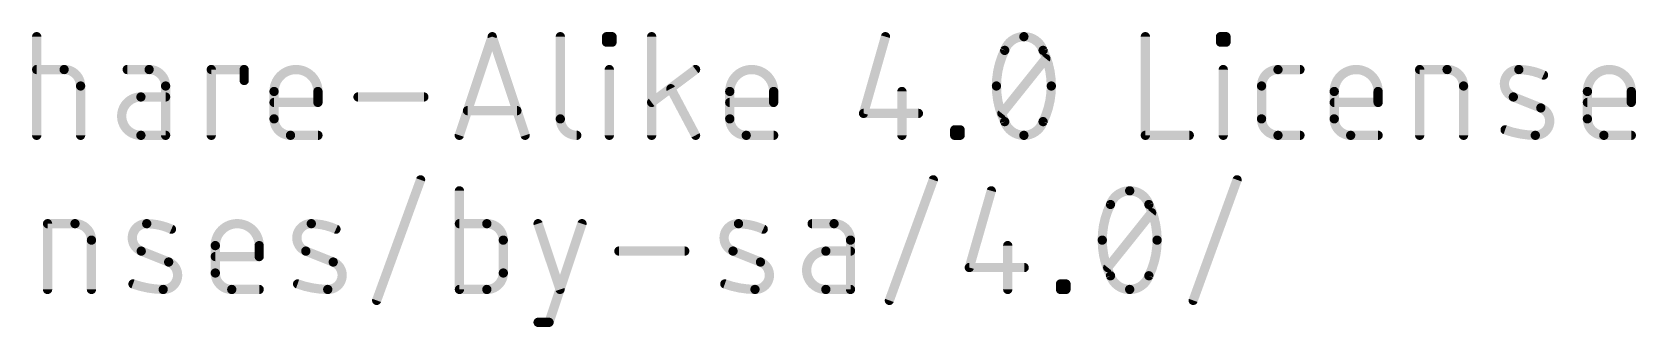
# Model space of a CAD drawing. Extents: x -33 to 53.6, y -8.2 to 46.5.
# Drawn here: x 27.19 to 53.6, y -5.62 to -0.76 of the extents above; entities that cross this region are included whole.
import ezdxf

# ---------------------------------------------------------------- set-up
doc = ezdxf.new("R2010")
doc.units = 0
doc.layers.add('51', color=253, linetype='CONTINUOUS')

msp = doc.modelspace()

# ---------------------------------------------------------------- linework, layer by layer
at = {"layer": '51', "const_width": 0.1524}
for points in [[(27.2654, -2.4638), (27.2654, -0.8382)], [(34.223, -2.4638), (34.7649, -0.8382)], [(34.7649, -0.8382), (35.3068, -2.4638)], [(35.8863, -0.8382), (35.8863, -2.1929)], [(36.6476, -0.9285), (36.6476, -0.8382)], [(36.6476, -0.8382), (36.7379, -0.8382)], [(36.7379, -0.8382), (36.7379, -0.9285)], [(37.3905, -2.4638), (37.3905, -0.8382)], [(41.2397, -0.8382), (40.8785, -2.1026)], [(45.5187, -0.8382), (45.5187, -2.4638)], [(46.7558, -0.9285), (46.7558, -0.8382)], [(46.7558, -0.8382), (46.8461, -0.8382)], [(46.8461, -0.8382), (46.8461, -0.9285)], [(36.7379, -0.9285), (36.6476, -0.9285)], [(46.8461, -0.9285), (46.7558, -0.9285)], [(27.2654, -1.3801), (27.717, -1.3801)], [(29.1164, -1.3801), (28.7552, -1.3801)], [(30.1396, -2.4638), (30.1396, -1.3801)], [(30.1396, -1.3801), (30.6815, -1.3801)], [(30.6815, -1.3801), (30.6815, -1.5607)], [(36.6928, -2.4638), (36.6928, -1.3801)], [(38.113, -1.3801), (37.3905, -1.9219)], [(43.1571, -2.1026), (43.8796, -1.1994)], [(46.8009, -2.4638), (46.8009, -1.3801)], [(47.7024, -1.3801), (48.0636, -1.3801)], [(50.0349, -2.4638), (50.0349, -1.3801)], [(50.0349, -1.3801), (50.4864, -1.3801)], [(27.9879, -1.651), (27.9879, -2.4638)], [(29.3874, -2.4638), (29.3874, -1.651)], [(47.4314, -2.1929), (47.4314, -1.651)], [(50.7574, -1.651), (50.7574, -2.4638)], [(29.3874, -1.8316), (28.981, -1.8316)], [(31.1732, -2.1929), (31.1732, -1.7413)], [(31.8957, -1.9219), (31.1732, -1.9219)], [(31.8957, -1.7413), (31.8957, -1.9219)], [(32.5557, -1.8316), (33.6394, -1.8316)], [(38.113, -2.4638), (37.7066, -1.6962)], [(38.6762, -2.1929), (38.6762, -1.7413)], [(39.3987, -1.9219), (38.6762, -1.9219)], [(39.3987, -1.7413), (39.3987, -1.9219)], [(41.5106, -1.7413), (41.5106, -2.4638)], [(48.6281, -2.1929), (48.6281, -1.7413)], [(49.3506, -1.9219), (48.6281, -1.9219)], [(49.3506, -1.7413), (49.3506, -1.9219)], [(52.0287, -2.0122), (51.5772, -1.8316)], [(52.7964, -2.1929), (52.7964, -1.7413)], [(53.5189, -1.9219), (52.7964, -1.9219)], [(53.5189, -1.7413), (53.5189, -1.9219)], [(35.1713, -2.0574), (34.3585, -2.0574)], [(40.8785, -2.1026), (41.7816, -2.1026)], [(42.3791, -2.4638), (42.3791, -2.3735)], [(42.3791, -2.3735), (42.4694, -2.3735)], [(42.4694, -2.3735), (42.4694, -2.4638)], [(28.981, -2.4638), (29.3874, -2.4638)], [(31.8957, -2.4638), (31.4441, -2.4638)], [(39.3987, -2.4638), (38.9471, -2.4638)], [(42.4694, -2.4638), (42.3791, -2.4638)], [(45.5187, -2.4638), (46.2412, -2.4638)], [(48.0636, -2.4638), (47.7024, -2.4638)], [(49.3506, -2.4638), (48.899, -2.4638)], [(53.5189, -2.4638), (53.0673, -2.4638)], [(32.863, -5.1844), (33.5855, -3.1976)], [(41.3039, -5.1844), (42.0264, -3.1976)], [(46.3059, -5.1844), (47.0284, -3.1976)], [(34.2251, -3.3782), (34.2251, -5.0038)], [(42.9816, -3.3782), (42.6204, -4.6426)], [(44.8991, -4.6426), (45.6215, -3.7394)], [(27.4442, -5.0038), (27.4442, -3.9201)], [(27.4442, -3.9201), (27.8958, -3.9201)], [(34.6766, -3.9201), (34.2251, -3.9201)], [(35.5203, -3.9201), (35.8816, -5.0038)], [(35.701, -5.5457), (36.2428, -3.9201)], [(40.3934, -3.9201), (40.0322, -3.9201)], [(28.1667, -4.191), (28.1667, -5.0038)], [(30.2057, -4.7329), (30.2057, -4.2813)], [(30.9282, -4.2813), (30.9282, -4.4619)], [(34.9475, -4.7329), (34.9475, -4.191)], [(40.6643, -5.0038), (40.6643, -4.191)], [(43.2526, -4.2813), (43.2526, -5.0038)], [(29.438, -4.5522), (28.9865, -4.3716)], [(30.9282, -4.4619), (30.2057, -4.4619)], [(32.1474, -4.5522), (31.6959, -4.3716)], [(36.8507, -4.3716), (37.9345, -4.3716)], [(39.1815, -4.5522), (38.7299, -4.3716)], [(40.6643, -4.3716), (40.2579, -4.3716)], [(42.6204, -4.6426), (43.5235, -4.6426)], [(30.9282, -5.0038), (30.4767, -5.0038)], [(34.2251, -5.0038), (34.6766, -5.0038)], [(40.2579, -5.0038), (40.6643, -5.0038)], [(44.121, -5.0038), (44.121, -4.9135)], [(44.121, -4.9135), (44.2113, -4.9135)], [(44.2113, -5.0038), (44.121, -5.0038)], [(44.2113, -4.9135), (44.2113, -5.0038)], [(35.5203, -5.5457), (35.701, -5.5457)]]:
    msp.add_lwpolyline(points, dxfattribs=at)
at = {"layer": '51'}
for points, const_width in [([(27.3035, -0.8382, 1), (27.2273, -0.8382)], 0.0762), ([(34.8011, -0.8262, 1), (34.7288, -0.8502)], 0.0762), ([(34.8011, -0.8502, 1), (34.7288, -0.8262)], 0.0762), ([(35.9244, -0.8382, 1), (35.8482, -0.8382)], 0.0762), ([(36.6857, -0.8382, 1), (36.6095, -0.8382)], 0.0762), ([(36.6476, -0.8001, 1), (36.6476, -0.8763)], 0.0762), ([(36.776, -0.8382, 1), (36.6998, -0.8382)], 0.0762), ([(36.7379, -0.8763, 1), (36.7379, -0.8001)], 0.0762), ([(37.4286, -0.8382, 1), (37.3524, -0.8382)], 0.0762), ([(41.2763, -0.8487, 1), (41.2031, -0.8277)], 0.0762), ([(43.5184, -0.8382, 0.3205), (43.2023, -1.064)], 0.1524), ([(43.8345, -1.064, 0.3205), (43.5184, -0.8382)], 0.1524), ([(43.5184, -0.8001, 1), (43.5184, -0.8763)], 0.0762), ([(43.5184, -0.8763, 1), (43.5184, -0.8001)], 0.0762), ([(45.5568, -0.8382, 1), (45.4806, -0.8382)], 0.0762), ([(46.7939, -0.8382, 1), (46.7177, -0.8382)], 0.0762), ([(46.7558, -0.8001, 1), (46.7558, -0.8763)], 0.0762), ([(46.8842, -0.8382, 1), (46.808, -0.8382)], 0.0762), ([(46.8461, -0.8763, 1), (46.8461, -0.8001)], 0.0762), ([(36.6476, -0.8904, 1), (36.6476, -0.9666)], 0.0762), ([(36.6095, -0.9285, 1), (36.6857, -0.9285)], 0.0762), ([(36.6998, -0.9285, 1), (36.776, -0.9285)], 0.0762), ([(36.7379, -0.9666, 1), (36.7379, -0.8904)], 0.0762), ([(43.2023, -1.064, 0.1139), (43.0668, -1.651)], 0.1524), ([(43.1663, -1.0516, 1), (43.2383, -1.0763)], 0.0762), ([(43.2366, -1.0807, 1), (43.1681, -1.0473)], 0.0762), ([(43.8687, -1.0473, 1), (43.8002, -1.0807)], 0.0762), ([(43.9699, -1.651, 0.1139), (43.8345, -1.064)], 0.1524), ([(43.7984, -1.0763, 1), (43.8705, -1.0516)], 0.0762), ([(46.7558, -0.8904, 1), (46.7558, -0.9666)], 0.0762), ([(46.7177, -0.9285, 1), (46.7939, -0.9285)], 0.0762), ([(46.808, -0.9285, 1), (46.8842, -0.9285)], 0.0762), ([(46.8461, -0.9666, 1), (46.8461, -0.8904)], 0.0762), ([(27.2654, -1.342, 1), (27.2654, -1.4182)], 0.0762), ([(27.9879, -1.651, 0.4142), (27.717, -1.3801)], 0.1524), ([(27.717, -1.342, 1), (27.717, -1.4182)], 0.0762), ([(27.717, -1.4182, 1), (27.717, -1.342)], 0.0762), ([(28.7552, -1.342, 1), (28.7552, -1.4182)], 0.0762), ([(29.3874, -1.651, 0.4142), (29.1164, -1.3801)], 0.1524), ([(29.1164, -1.342, 1), (29.1164, -1.4182)], 0.0762), ([(29.1164, -1.4182, 1), (29.1164, -1.342)], 0.0762), ([(30.1777, -1.3801, 1), (30.1015, -1.3801)], 0.0762), ([(30.1396, -1.342, 1), (30.1396, -1.4182)], 0.0762), ([(30.7196, -1.3801, 1), (30.6434, -1.3801)], 0.0762), ([(30.6815, -1.4182, 1), (30.6815, -1.342)], 0.0762), ([(31.8957, -1.7413, 1), (31.1732, -1.7413)], 0.1524), ([(36.7309, -1.3801, 1), (36.6547, -1.3801)], 0.0762), ([(38.1358, -1.4105, 1), (38.0901, -1.3496)], 0.0762), ([(39.3987, -1.7413, 1), (38.6762, -1.7413)], 0.1524), ([(43.9094, -1.2232, 1), (43.8499, -1.1756)], 0.0762), ([(46.839, -1.3801, 1), (46.7628, -1.3801)], 0.0762), ([(47.7024, -1.3801, 0.4142), (47.4314, -1.651)], 0.1524), ([(47.7024, -1.342, 1), (47.7024, -1.4182)], 0.0762), ([(47.7024, -1.4182, 1), (47.7024, -1.342)], 0.0762), ([(48.0636, -1.4182, 1), (48.0636, -1.342)], 0.0762), ([(49.3506, -1.7413, 1), (48.6281, -1.7413)], 0.1524), ([(50.073, -1.3801, 1), (49.9968, -1.3801)], 0.0762), ([(50.0349, -1.342, 1), (50.0349, -1.4182)], 0.0762), ([(50.7574, -1.651, 0.4142), (50.4864, -1.3801)], 0.1524), ([(50.4864, -1.342, 1), (50.4864, -1.4182)], 0.0762), ([(50.4864, -1.4182, 1), (50.4864, -1.342)], 0.0762), ([(51.6675, -1.3801, 0.8318), (51.5772, -1.8316)], 0.1524), ([(51.668, -1.342, 1), (51.6669, -1.4182)], 0.0762), ([(52.0739, -1.4704, 0.1026), (51.6675, -1.3801)], 0.1524), ([(51.6669, -1.4182, 1), (51.668, -1.342)], 0.0762), ([(53.5189, -1.7413, 1), (52.7964, -1.7413)], 0.1524), ([(28.026, -1.651, 1), (27.9498, -1.651)], 0.0762), ([(29.4255, -1.651, 1), (29.3493, -1.651)], 0.0762), ([(30.6434, -1.5607, 1), (30.7196, -1.5607)], 0.0762), ([(43.0668, -1.651, 0.1139), (43.2023, -2.238)], 0.1524), ([(43.1049, -1.651, 1), (43.0287, -1.651)], 0.0762), ([(43.8345, -2.238, 0.1139), (43.9699, -1.651)], 0.1524), ([(44.008, -1.651, 1), (43.9318, -1.651)], 0.0762), ([(47.4695, -1.651, 1), (47.3933, -1.651)], 0.0762), ([(50.7955, -1.651, 1), (50.7193, -1.651)], 0.0762), ([(52.0582, -1.5051, 1), (52.0895, -1.4356)], 0.0762), ([(27.9498, -1.651, 1), (28.026, -1.651)], 0.0762), ([(28.981, -1.8316, 1), (28.981, -2.4638)], 0.1524), ([(28.981, -1.7935, 1), (28.981, -1.8697)], 0.0762), ([(28.981, -1.8697, 1), (28.981, -1.7935)], 0.0762), ([(29.3493, -1.651, 1), (29.4255, -1.651)], 0.0762), ([(29.3874, -1.8697, 1), (29.3874, -1.7935)], 0.0762), ([(31.2113, -1.7413, 1), (31.1351, -1.7413)], 0.0762), ([(31.1351, -1.7413, 1), (31.2113, -1.7413)], 0.0762), ([(31.1732, -1.8838, 1), (31.1732, -1.96)], 0.0762), ([(31.9338, -1.7413, 1), (31.8576, -1.7413)], 0.0762), ([(31.8576, -1.7413, 1), (31.9338, -1.7413)], 0.0762), ([(31.8957, -1.96, 1), (31.8957, -1.8838)], 0.0762), ([(32.5557, -1.7935, 1), (32.5557, -1.8697)], 0.0762), ([(33.6394, -1.8697, 1), (33.6394, -1.7935)], 0.0762), ([(37.7402, -1.6783, 1), (37.6729, -1.714)], 0.0762), ([(38.7143, -1.7413, 1), (38.6381, -1.7413)], 0.0762), ([(38.6381, -1.7413, 1), (38.7143, -1.7413)], 0.0762), ([(38.6762, -1.8838, 1), (38.6762, -1.96)], 0.0762), ([(39.4368, -1.7413, 1), (39.3606, -1.7413)], 0.0762), ([(39.3606, -1.7413, 1), (39.4368, -1.7413)], 0.0762), ([(39.3987, -1.96, 1), (39.3987, -1.8838)], 0.0762), ([(41.5487, -1.7413, 1), (41.4725, -1.7413)], 0.0762), ([(43.0287, -1.651, 1), (43.1049, -1.651)], 0.0762), ([(43.9318, -1.651, 1), (44.008, -1.651)], 0.0762), ([(47.3933, -1.651, 1), (47.4695, -1.651)], 0.0762), ([(48.6662, -1.7413, 1), (48.59, -1.7413)], 0.0762), ([(48.59, -1.7413, 1), (48.6662, -1.7413)], 0.0762), ([(48.6281, -1.8838, 1), (48.6281, -1.96)], 0.0762), ([(49.3887, -1.7413, 1), (49.3125, -1.7413)], 0.0762), ([(49.3125, -1.7413, 1), (49.3887, -1.7413)], 0.0762), ([(49.3506, -1.96, 1), (49.3506, -1.8838)], 0.0762), ([(50.7193, -1.651, 1), (50.7955, -1.651)], 0.0762), ([(51.5913, -1.7963, 1), (51.563, -1.867)], 0.0762), ([(51.563, -1.867, 1), (51.5913, -1.7962)], 0.0762), ([(52.8345, -1.7413, 1), (52.7583, -1.7413)], 0.0762), ([(52.7583, -1.7413, 1), (52.8345, -1.7413)], 0.0762), ([(52.7964, -1.8838, 1), (52.7964, -1.96)], 0.0762), ([(53.557, -1.7413, 1), (53.4808, -1.7413)], 0.0762), ([(53.4808, -1.7413, 1), (53.557, -1.7413)], 0.0762), ([(53.5189, -1.96, 1), (53.5189, -1.8838)], 0.0762), ([(31.8576, -1.9219, 1), (31.9338, -1.9219)], 0.0762), ([(34.3585, -2.0193, 1), (34.3585, -2.0955)], 0.0762), ([(35.1713, -2.0955, 1), (35.1713, -2.0193)], 0.0762), ([(37.3676, -1.8915, 1), (37.4133, -1.9524)], 0.0762), ([(39.3606, -1.9219, 1), (39.4368, -1.9219)], 0.0762), ([(40.8418, -2.0921, 1), (40.9151, -2.113)], 0.0762), ([(40.8785, -2.0645, 1), (40.8785, -2.1407)], 0.0762), ([(41.7816, -2.1407, 1), (41.7816, -2.0645)], 0.0762), ([(43.1274, -2.0788, 1), (43.1869, -2.1264)], 0.0762), ([(49.3125, -1.9219, 1), (49.3887, -1.9219)], 0.0762), ([(51.9384, -2.4638, 0.8318), (52.0287, -2.0122)], 0.1524), ([(52.0429, -1.9769, 1), (52.0146, -2.0476)], 0.0762), ([(52.0146, -2.0476, 1), (52.0429, -1.9769)], 0.0762), ([(53.4808, -1.9219, 1), (53.557, -1.9219)], 0.0762), ([(31.1732, -2.1929, 0.4142), (31.4441, -2.4638)], 0.1524), ([(31.2113, -2.1929, 1), (31.1351, -2.1929)], 0.0762), ([(31.1351, -2.1929, 1), (31.2113, -2.1929)], 0.0762), ([(35.8863, -2.1929, 0.4142), (36.1572, -2.4638)], 0.1524), ([(35.9244, -2.1929, 1), (35.8482, -2.1929)], 0.0762), ([(35.8482, -2.1929, 1), (35.9244, -2.1929)], 0.0762), ([(38.6762, -2.1929, 0.4142), (38.9471, -2.4638)], 0.1524), ([(38.7143, -2.1929, 1), (38.6381, -2.1929)], 0.0762), ([(38.6381, -2.1929, 1), (38.7143, -2.1929)], 0.0762), ([(42.4172, -2.3735, 1), (42.341, -2.3735)], 0.0762), ([(42.3791, -2.3354, 1), (42.3791, -2.4116)], 0.0762), ([(42.5075, -2.3735, 1), (42.4313, -2.3735)], 0.0762), ([(42.4694, -2.4116, 1), (42.4694, -2.3354)], 0.0762), ([(43.2023, -2.238, 0.3205), (43.5184, -2.4638)], 0.1524), ([(43.2383, -2.2257, 1), (43.1663, -2.2504)], 0.0762), ([(43.1681, -2.2547, 1), (43.2366, -2.2213)], 0.0762), ([(43.5184, -2.4638, 0.3205), (43.8345, -2.238)], 0.1524), ([(43.8002, -2.2213, 1), (43.8687, -2.2547)], 0.0762), ([(43.8705, -2.2504, 1), (43.7984, -2.2257)], 0.0762), ([(47.4314, -2.1929, 0.4142), (47.7024, -2.4638)], 0.1524), ([(47.4695, -2.1929, 1), (47.3933, -2.1929)], 0.0762), ([(47.3933, -2.1929, 1), (47.4695, -2.1929)], 0.0762), ([(48.6281, -2.1929, 0.4142), (48.899, -2.4638)], 0.1524), ([(48.6662, -2.1929, 1), (48.59, -2.1929)], 0.0762), ([(48.59, -2.1929, 1), (48.6662, -2.1929)], 0.0762), ([(51.4546, -2.3376, 1), (51.4288, -2.4093)], 0.0762), ([(51.4417, -2.3735, 0.083), (51.9384, -2.4638)], 0.1524), ([(52.7964, -2.1929, 0.4142), (53.0673, -2.4638)], 0.1524), ([(52.8345, -2.1929, 1), (52.7583, -2.1929)], 0.0762), ([(52.7583, -2.1929, 1), (52.8345, -2.1929)], 0.0762), ([(27.2273, -2.4638, 1), (27.3035, -2.4638)], 0.0762), ([(27.9498, -2.4638, 1), (28.026, -2.4638)], 0.0762), ([(28.981, -2.4257, 1), (28.981, -2.5019)], 0.0762), ([(28.981, -2.5019, 1), (28.981, -2.4257)], 0.0762), ([(29.3493, -2.4638, 1), (29.4255, -2.4638)], 0.0762), ([(29.3874, -2.5019, 1), (29.3874, -2.4257)], 0.0762), ([(30.1015, -2.4638, 1), (30.1777, -2.4638)], 0.0762), ([(31.4441, -2.4257, 1), (31.4441, -2.5019)], 0.0762), ([(31.4441, -2.5019, 1), (31.4441, -2.4257)], 0.0762), ([(31.8957, -2.5019, 1), (31.8957, -2.4257)], 0.0762), ([(34.1869, -2.4518, 1), (34.2592, -2.4758)], 0.0762), ([(35.2706, -2.4758, 1), (35.3429, -2.4518)], 0.0762), ([(36.1572, -2.5019, 1), (36.1572, -2.4257)], 0.0762), ([(36.6547, -2.4638, 1), (36.7309, -2.4638)], 0.0762), ([(37.3524, -2.4638, 1), (37.4286, -2.4638)], 0.0762), ([(38.0793, -2.4816, 1), (38.1466, -2.446)], 0.0762), ([(38.9471, -2.4257, 1), (38.9471, -2.5019)], 0.0762), ([(38.9471, -2.5019, 1), (38.9471, -2.4257)], 0.0762), ([(39.3987, -2.5019, 1), (39.3987, -2.4257)], 0.0762), ([(41.4725, -2.4638, 1), (41.5487, -2.4638)], 0.0762), ([(42.3791, -2.4257, 1), (42.3791, -2.5019)], 0.0762), ([(42.341, -2.4638, 1), (42.4172, -2.4638)], 0.0762), ([(42.4313, -2.4638, 1), (42.5075, -2.4638)], 0.0762), ([(42.4694, -2.5019, 1), (42.4694, -2.4257)], 0.0762), ([(43.5184, -2.4257, 1), (43.5184, -2.5019)], 0.0762), ([(43.5184, -2.5019, 1), (43.5184, -2.4257)], 0.0762), ([(45.5187, -2.4257, 1), (45.5187, -2.5019)], 0.0762), ([(45.4806, -2.4638, 1), (45.5568, -2.4638)], 0.0762), ([(46.2412, -2.5019, 1), (46.2412, -2.4257)], 0.0762), ([(46.7628, -2.4638, 1), (46.839, -2.4638)], 0.0762), ([(47.7024, -2.4257, 1), (47.7024, -2.5019)], 0.0762), ([(47.7024, -2.5019, 1), (47.7024, -2.4257)], 0.0762), ([(48.0636, -2.5019, 1), (48.0636, -2.4257)], 0.0762), ([(48.899, -2.4257, 1), (48.899, -2.5019)], 0.0762), ([(48.899, -2.5019, 1), (48.899, -2.4257)], 0.0762), ([(49.3506, -2.5019, 1), (49.3506, -2.4257)], 0.0762), ([(49.9968, -2.4638, 1), (50.073, -2.4638)], 0.0762), ([(50.7193, -2.4638, 1), (50.7955, -2.4638)], 0.0762), ([(51.9389, -2.4257, 1), (51.9379, -2.5019)], 0.0762), ([(51.9379, -2.5019, 1), (51.9389, -2.4257)], 0.0762), ([(53.0673, -2.4257, 1), (53.0673, -2.5019)], 0.0762), ([(53.0673, -2.5019, 1), (53.0673, -2.4257)], 0.0762), ([(53.5189, -2.5019, 1), (53.5189, -2.4257)], 0.0762), ([(33.6213, -3.2106, 1), (33.5497, -3.1846)], 0.0762), ([(42.0622, -3.2106, 1), (41.9906, -3.1846)], 0.0762), ([(47.0642, -3.2106, 1), (46.9925, -3.1846)], 0.0762), ([(34.2632, -3.3782, 1), (34.187, -3.3782)], 0.0762), ([(43.0183, -3.3887, 1), (42.945, -3.3677)], 0.0762), ([(45.2603, -3.3782, 0.3205), (44.9442, -3.604)], 0.1524), ([(45.5764, -3.604, 0.3205), (45.2603, -3.3782)], 0.1524), ([(45.2603, -3.3401, 1), (45.2603, -3.4163)], 0.0762), ([(45.2603, -3.4163, 1), (45.2603, -3.3401)], 0.0762), ([(44.9442, -3.604, 0.1139), (44.8087, -4.191)], 0.1524), ([(44.9082, -3.5916, 1), (44.9803, -3.6163)], 0.0762), ([(44.9785, -3.6207, 1), (44.91, -3.5873)], 0.0762), ([(45.6106, -3.5873, 1), (45.5421, -3.6207)], 0.0762), ([(45.7119, -4.191, 0.1139), (45.5764, -3.604)], 0.1524), ([(45.5403, -3.6163, 1), (45.6124, -3.5916)], 0.0762), ([(45.6513, -3.7632, 1), (45.5918, -3.7156)], 0.0762), ([(27.4823, -3.9201, 1), (27.4061, -3.9201)], 0.0762), ([(27.4442, -3.882, 1), (27.4442, -3.9582)], 0.0762), ([(28.1667, -4.191, 0.4142), (27.8958, -3.9201)], 0.1524), ([(27.8958, -3.882, 1), (27.8958, -3.9582)], 0.0762), ([(27.8958, -3.9582, 1), (27.8958, -3.882)], 0.0762), ([(29.0768, -3.9201, 0.8318), (28.9865, -4.3716)], 0.1524), ([(29.0773, -3.882, 1), (29.0762, -3.9582)], 0.0762), ([(29.4832, -4.0104, 0.1026), (29.0768, -3.9201)], 0.1524), ([(29.0762, -3.9582, 1), (29.0773, -3.882)], 0.0762), ([(29.4676, -4.0451, 1), (29.4988, -3.9756)], 0.0762), ([(30.9282, -4.2813, 1), (30.2057, -4.2813)], 0.1524), ([(31.7862, -3.9201, 0.8318), (31.6959, -4.3716)], 0.1524), ([(32.1926, -4.0104, 0.1026), (31.7862, -3.9201)], 0.1524), ([(31.7868, -3.882, 1), (31.7857, -3.9582)], 0.0762), ([(31.7857, -3.9582, 1), (31.7868, -3.882)], 0.0762), ([(32.177, -4.0451, 1), (32.2082, -3.9756)], 0.0762), ([(34.2251, -3.882, 1), (34.2251, -3.9582)], 0.0762), ([(34.9475, -4.191, 0.4142), (34.6766, -3.9201)], 0.1524), ([(34.6766, -3.882, 1), (34.6766, -3.9582)], 0.0762), ([(34.6766, -3.9582, 1), (34.6766, -3.882)], 0.0762), ([(35.5565, -3.908, 1), (35.4842, -3.9321)], 0.0762), ([(36.279, -3.9321, 1), (36.2067, -3.908)], 0.0762), ([(38.8202, -3.9201, 0.8318), (38.7299, -4.3716)], 0.1524), ([(39.2266, -4.0104, 0.1026), (38.8202, -3.9201)], 0.1524), ([(38.8208, -3.882, 1), (38.8197, -3.9582)], 0.0762), ([(38.8197, -3.9582, 1), (38.8208, -3.882)], 0.0762), ([(39.211, -4.0451, 1), (39.2423, -3.9756)], 0.0762), ([(40.0322, -3.882, 1), (40.0322, -3.9582)], 0.0762), ([(40.6643, -4.191, 0.4142), (40.3934, -3.9201)], 0.1524), ([(40.3934, -3.882, 1), (40.3934, -3.9582)], 0.0762), ([(40.3934, -3.9582, 1), (40.3934, -3.882)], 0.0762), ([(28.2048, -4.191, 1), (28.1286, -4.191)], 0.0762), ([(28.1286, -4.191, 1), (28.2048, -4.191)], 0.0762), ([(30.2438, -4.2813, 1), (30.1676, -4.2813)], 0.0762), ([(30.9663, -4.2813, 1), (30.8901, -4.2813)], 0.0762), ([(34.9856, -4.191, 1), (34.9094, -4.191)], 0.0762), ([(34.9094, -4.191, 1), (34.9856, -4.191)], 0.0762), ([(40.7024, -4.191, 1), (40.6262, -4.191)], 0.0762), ([(40.6262, -4.191, 1), (40.7024, -4.191)], 0.0762), ([(43.2907, -4.2813, 1), (43.2145, -4.2813)], 0.0762), ([(44.8087, -4.191, 0.1139), (44.9442, -4.778)], 0.1524), ([(44.8468, -4.191, 1), (44.7706, -4.191)], 0.0762), ([(44.7706, -4.191, 1), (44.8468, -4.191)], 0.0762), ([(45.5764, -4.778, 0.1139), (45.7119, -4.191)], 0.1524), ([(45.75, -4.191, 1), (45.6738, -4.191)], 0.0762), ([(45.6738, -4.191, 1), (45.75, -4.191)], 0.0762), ([(29.0006, -4.3363, 1), (28.9723, -4.407)], 0.0762), ([(28.9723, -4.407, 1), (29.0006, -4.3362)], 0.0762), ([(29.3477, -5.0038, 0.8318), (29.438, -4.5522)], 0.1524), ([(29.4522, -4.5169, 1), (29.4239, -4.5876)], 0.0762), ([(29.4239, -4.5876, 1), (29.4522, -4.5169)], 0.0762), ([(30.1676, -4.2813, 1), (30.2438, -4.2813)], 0.0762), ([(30.2057, -4.4238, 1), (30.2057, -4.5)], 0.0762), ([(30.8901, -4.2813, 1), (30.9663, -4.2813)], 0.0762), ([(30.8901, -4.4619, 1), (30.9663, -4.4619)], 0.0762), ([(30.9282, -4.5, 1), (30.9282, -4.4238)], 0.0762), ([(31.71, -4.3363, 1), (31.6817, -4.407)], 0.0762), ([(31.6817, -4.407, 1), (31.71, -4.3362)], 0.0762), ([(32.0571, -5.0038, 0.8318), (32.1474, -4.5522)], 0.1524), ([(32.1616, -4.5169, 1), (32.1333, -4.5876)], 0.0762), ([(32.1333, -4.5876, 1), (32.1616, -4.5169)], 0.0762), ([(36.8507, -4.3335, 1), (36.8507, -4.4097)], 0.0762), ([(37.9345, -4.4097, 1), (37.9345, -4.3335)], 0.0762), ([(38.7441, -4.3363, 1), (38.7158, -4.407)], 0.0762), ([(38.7158, -4.407, 1), (38.7441, -4.3362)], 0.0762), ([(39.0912, -5.0038, 0.8318), (39.1815, -4.5522)], 0.1524), ([(39.1956, -4.5169, 1), (39.1673, -4.5876)], 0.0762), ([(39.1673, -4.5876, 1), (39.1956, -4.5169)], 0.0762), ([(40.2579, -4.3716, 1), (40.2579, -5.0038)], 0.1524), ([(40.2579, -4.3335, 1), (40.2579, -4.4097)], 0.0762), ([(40.2579, -4.4097, 1), (40.2579, -4.3335)], 0.0762), ([(40.6643, -4.4097, 1), (40.6643, -4.3335)], 0.0762), ([(30.2057, -4.7329, 0.4142), (30.4767, -5.0038)], 0.1524), ([(30.2438, -4.7329, 1), (30.1676, -4.7329)], 0.0762), ([(30.1676, -4.7329, 1), (30.2438, -4.7329)], 0.0762), ([(34.6766, -5.0038, 0.4142), (34.9475, -4.7329)], 0.1524), ([(34.9094, -4.7329, 1), (34.9856, -4.7329)], 0.0762), ([(34.9856, -4.7329, 1), (34.9095, -4.7329)], 0.0762), ([(42.5837, -4.6321, 1), (42.657, -4.653)], 0.0762), ([(42.6204, -4.6045, 1), (42.6204, -4.6807)], 0.0762), ([(43.5235, -4.6807, 1), (43.5235, -4.6045)], 0.0762), ([(44.8693, -4.6188, 1), (44.9288, -4.6664)], 0.0762), ([(44.9442, -4.778, 0.3205), (45.2603, -5.0038)], 0.1524), ([(44.9803, -4.7657, 1), (44.9082, -4.7904)], 0.0762), ([(44.91, -4.7947, 1), (44.9785, -4.7613)], 0.0762), ([(45.2603, -5.0038, 0.3205), (45.5764, -4.778)], 0.1524), ([(45.5421, -4.7613, 1), (45.6106, -4.7947)], 0.0762), ([(45.6124, -4.7904, 1), (45.5404, -4.7657)], 0.0762), ([(27.4061, -5.0038, 1), (27.4823, -5.0038)], 0.0762), ([(28.1286, -5.0038, 1), (28.2048, -5.0038)], 0.0762), ([(28.8639, -4.8776, 1), (28.8381, -4.9493)], 0.0762), ([(28.851, -4.9135, 0.083), (29.3477, -5.0038)], 0.1524), ([(29.3483, -4.9657, 1), (29.3472, -5.0419)], 0.0762), ([(29.3472, -5.0419, 1), (29.3483, -4.9657)], 0.0762), ([(30.4767, -4.9657, 1), (30.4767, -5.0419)], 0.0762), ([(30.4767, -5.0419, 1), (30.4767, -4.9657)], 0.0762), ([(30.9282, -5.0419, 1), (30.9282, -4.9657)], 0.0762), ([(31.5733, -4.8776, 1), (31.5475, -4.9493)], 0.0762), ([(31.5604, -4.9135, 0.083), (32.0571, -5.0038)], 0.1524), ([(32.0577, -4.9657, 1), (32.0566, -5.0419)], 0.0762), ([(32.0566, -5.0419, 1), (32.0577, -4.9657)], 0.0762), ([(34.2251, -4.9657, 1), (34.2251, -5.0419)], 0.0762), ([(34.187, -5.0038, 1), (34.2632, -5.0038)], 0.0762), ([(34.6766, -4.9657, 1), (34.6766, -5.0419)], 0.0762), ([(34.6766, -5.0419, 1), (34.6766, -4.9657)], 0.0762), ([(35.8454, -5.0158, 1), (35.9177, -4.9918)], 0.0762), ([(38.6074, -4.8776, 1), (38.5816, -4.9493)], 0.0762), ([(38.5945, -4.9135, 0.083), (39.0912, -5.0038)], 0.1524), ([(39.0917, -4.9657, 1), (39.0906, -5.0419)], 0.0762), ([(39.0906, -5.0419, 1), (39.0917, -4.9657)], 0.0762), ([(40.2579, -4.9657, 1), (40.2579, -5.0419)], 0.0762), ([(40.2579, -5.0419, 1), (40.2579, -4.9657)], 0.0762), ([(40.6262, -5.0038, 1), (40.7024, -5.0038)], 0.0762), ([(40.6643, -5.0419, 1), (40.6643, -4.9657)], 0.0762), ([(43.2145, -5.0038, 1), (43.2907, -5.0038)], 0.0762), ([(44.1591, -4.9135, 1), (44.0829, -4.9135)], 0.0762), ([(44.121, -4.8754, 1), (44.121, -4.9516)], 0.0762), ([(44.121, -4.9657, 1), (44.121, -5.0419)], 0.0762), ([(44.0829, -5.0038, 1), (44.1591, -5.0038)], 0.0762), ([(44.2494, -4.9135, 1), (44.1732, -4.9135)], 0.0762), ([(44.1732, -5.0038, 1), (44.2494, -5.0038)], 0.0762), ([(44.2113, -4.9516, 1), (44.2113, -4.8754)], 0.0762), ([(44.2113, -5.0419, 1), (44.2113, -4.9657)], 0.0762), ([(45.2603, -4.9657, 1), (45.2603, -5.0419)], 0.0762), ([(45.2603, -5.0419, 1), (45.2603, -4.9657)], 0.0762), ([(32.8272, -5.1714, 1), (32.8988, -5.1974)], 0.0762), ([(41.2681, -5.1714, 1), (41.3397, -5.1974)], 0.0762), ([(46.2701, -5.1714, 1), (46.3417, -5.1974)], 0.0762), ([(35.5203, -5.5076, 1), (35.5203, -5.5838)], 0.0762), ([(35.6648, -5.5336, 1), (35.7371, -5.5577)], 0.0762), ([(35.701, -5.5838, 1), (35.701, -5.5076)], 0.0762)]:
    msp.add_lwpolyline(points, format="xyb", dxfattribs=dict(at, const_width=const_width))

doc.saveas('drawing.dxf')
